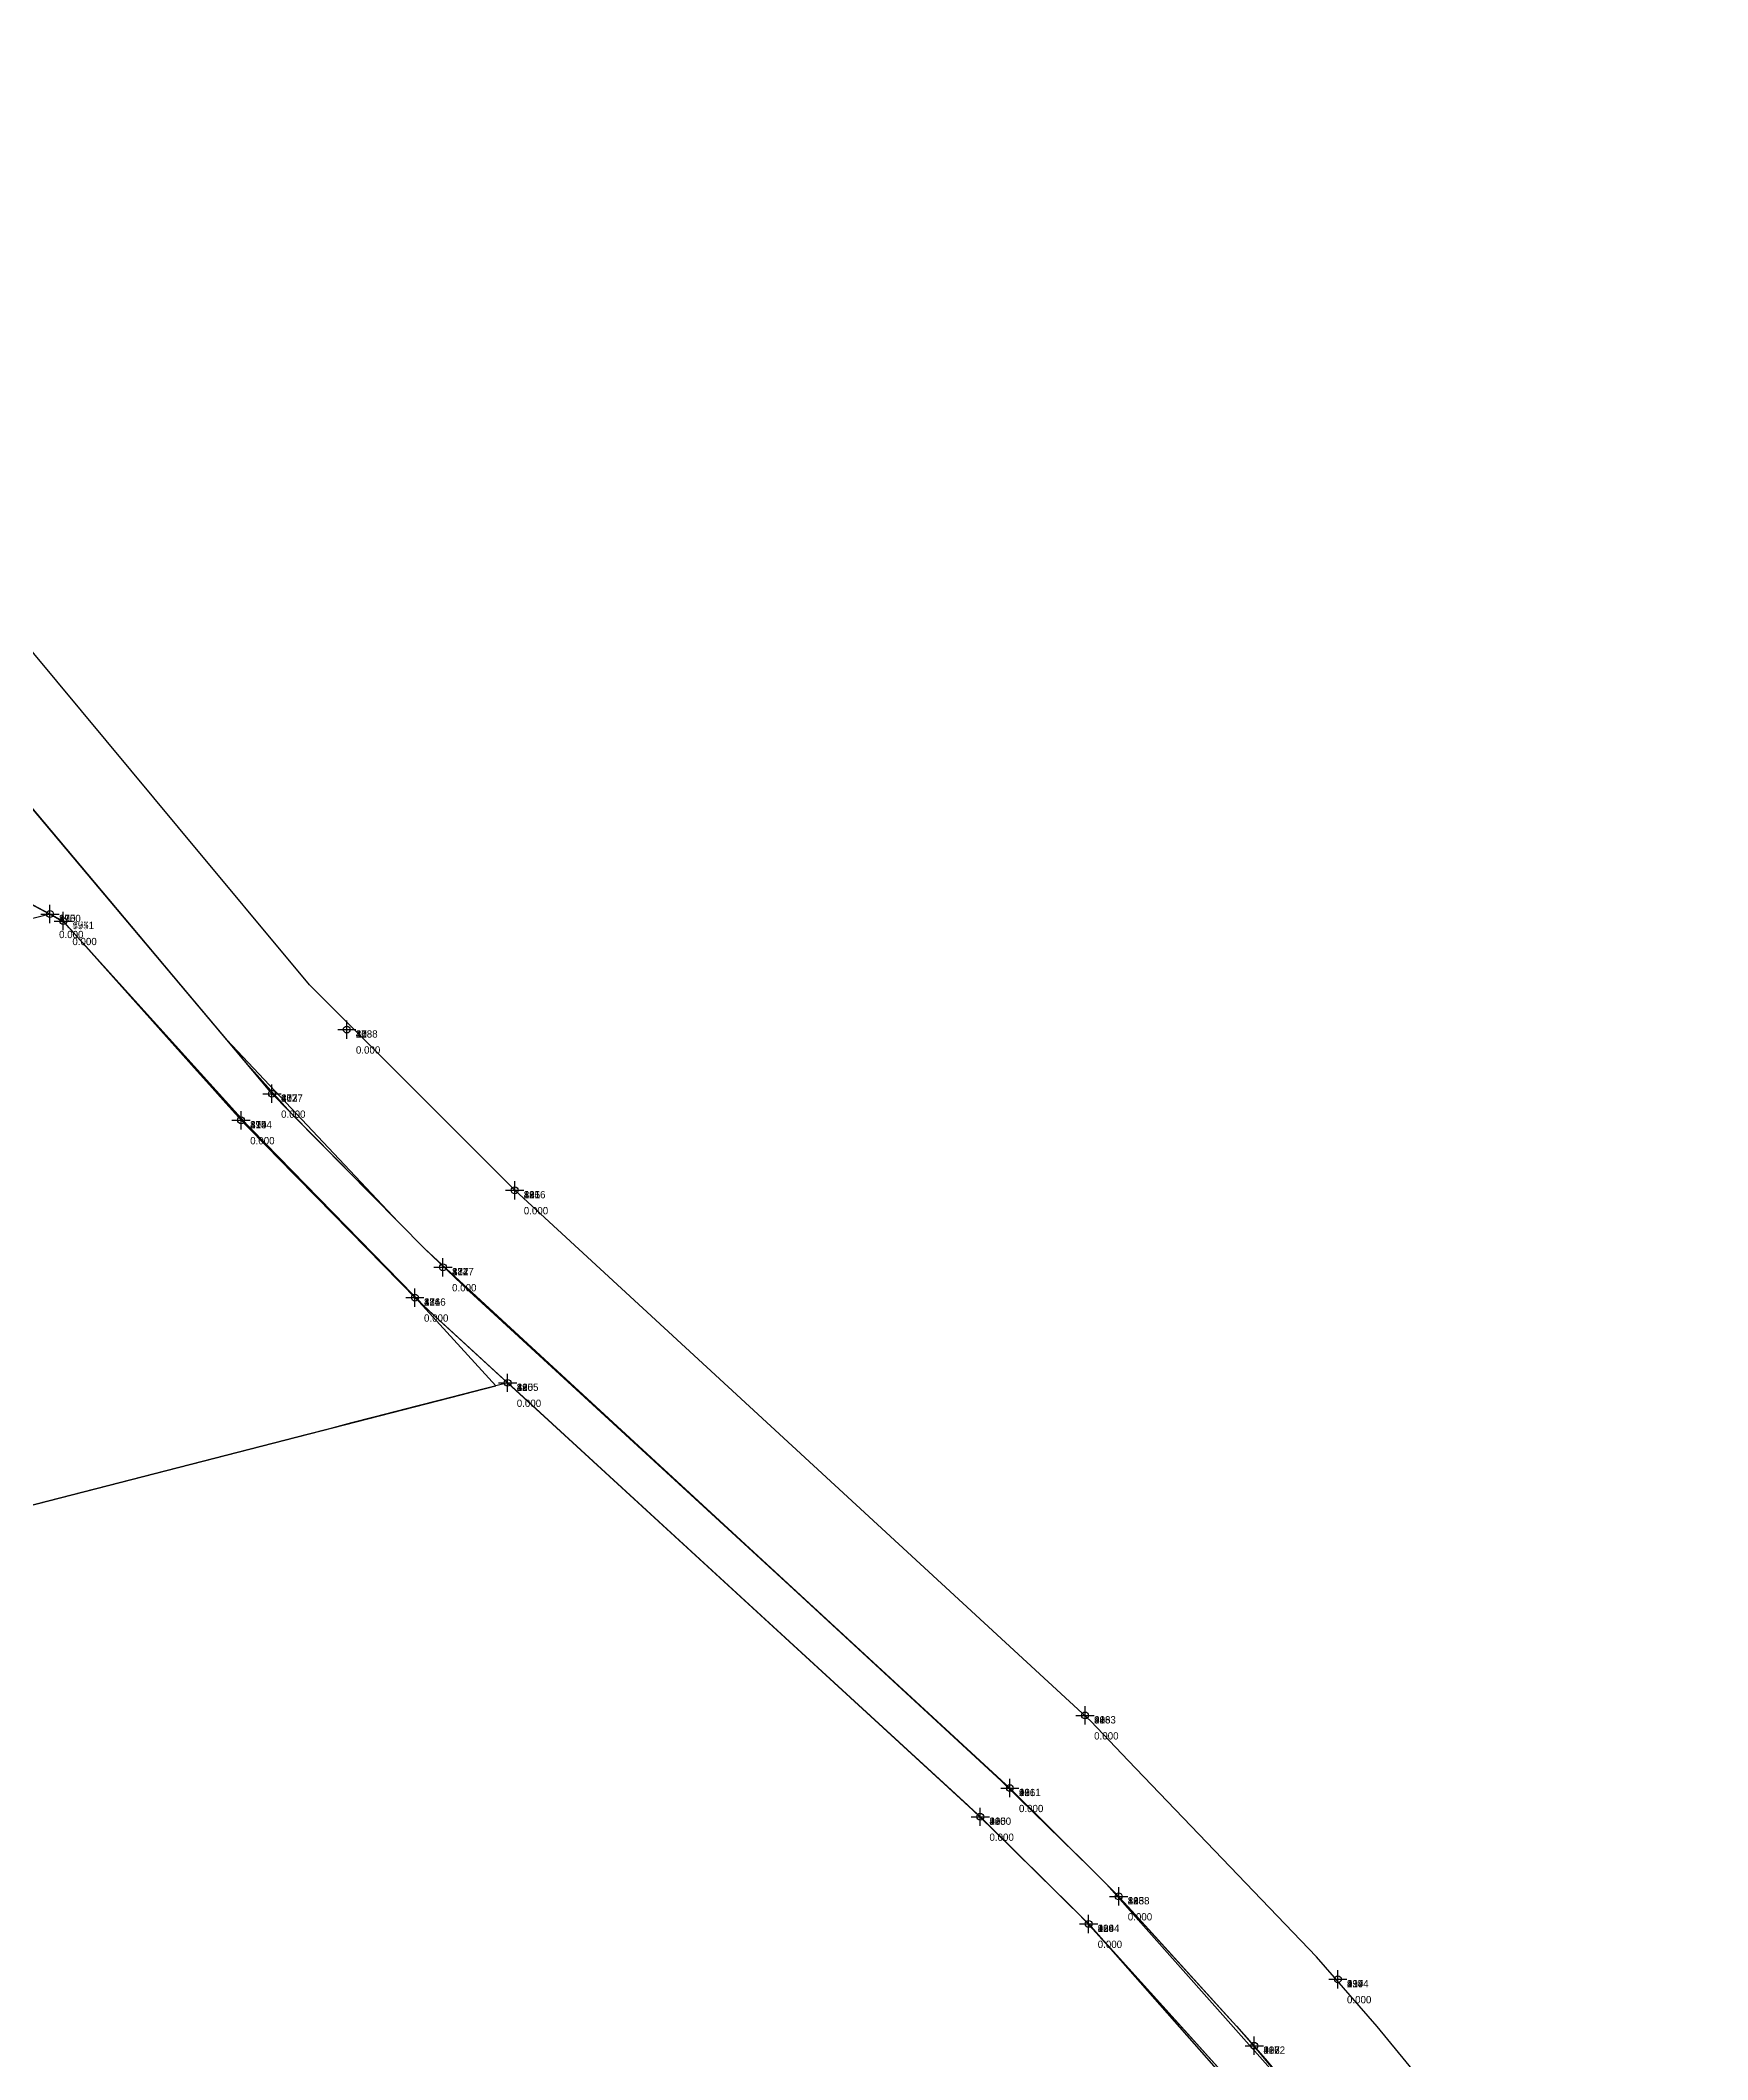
# Model space of a CAD drawing. Header units: metres. Extents: x 581016 to 32581287, y 5319908 to 5321142.
# Drawn here: x 581966.3 to 582149.2, y 5320509.7 to 5320731.2 of the extents above; entities that cross this region are included whole.
import ezdxf
from ezdxf.enums import TextEntityAlignment as Align

# ---------------------------------------------------------------- set-up
doc = ezdxf.new("R2010")
doc.units = ezdxf.units.M
doc.header["$PDMODE"] = 2
doc.header["$PDSIZE"] = 1
for name, color, linetype in [('Flurstuecksgrenzedxf', 7, 'Continuous'), ('Grenzpunktdxf', 7, 'Continuous'), ('PointHeights', 7, 'Continuous'), ('PointNames', 7, 'Continuous'), ('UmringLandwAckerlanddxf', 7, 'Continuous'), ('UmringPStrassenverkehrdxf', 7, 'Continuous'), ('UmringspolygonWegdxf', 7, 'Continuous')]:
    doc.layers.add(name, color=color, linetype=linetype)

msp = doc.modelspace()

# ---------------------------------------------------------------- linework, layer by layer
at = {"layer": 'Flurstuecksgrenzedxf', "color": 178}
for points in [[(582277.44, 5320307.37), (582264.85, 5320326.22), (582262.14, 5320330.07), (582244.59, 5320354.14), (582221.24, 5320381.35), (582112.94, 5320513.27), (582106.28, 5320520.91), (582085.63, 5320542.46), (582081.5, 5320546.77), (582018.3, 5320605.03), (581995.8, 5320627.56), (581981.43, 5320644.83), (581909.57, 5320731.18)], [(582277.44, 5320307.37), (582264.85, 5320326.22), (582262.14, 5320330.07), (582244.59, 5320354.14), (582221.24, 5320381.35), (582112.94, 5320513.27), (582106.28, 5320520.91), (582085.63, 5320542.46), (582081.5, 5320546.77), (582018.3, 5320605.03), (581995.8, 5320627.56), (581981.43, 5320644.83), (581909.57, 5320731.18)], [(581904.67, 5320719.13), (581976.99, 5320633.09), (581991.45, 5320615.88), (582005.59, 5320601.49), (582008.39, 5320598.65), (582073.61, 5320538.46), (582075.39, 5320536.69), (582084.28, 5320527.85), (582086.42, 5320525.52), (582097.5, 5320513.32), (582100.64, 5320509.75), (582150.34, 5320450.35), (582160.28, 5320438.47), (582235.11, 5320346.76), (582237.93, 5320342.94), (582254.05, 5320321), (582271.38, 5320294.49)], [(581904.67, 5320719.13), (581976.99, 5320633.09), (581991.45, 5320615.88), (582005.59, 5320601.49), (582008.39, 5320598.65), (582073.61, 5320538.46), (582075.39, 5320536.69), (582084.28, 5320527.85), (582086.42, 5320525.52), (582097.5, 5320513.32), (582100.64, 5320509.75), (582150.34, 5320450.35), (582160.28, 5320438.47), (582235.11, 5320346.76), (582237.93, 5320342.94), (582254.05, 5320321), (582271.38, 5320294.49)], [(582107.02, 5320502.13), (582083.22, 5320528.91), (582081.39, 5320530.73), (582070.56, 5320541.34), (582061.02, 5320550.11), (582013.33, 5320593.91), (582008.43, 5320598.61), (581994.05, 5320613.21), (581989.08, 5320618.7), (581914.6, 5320707.31)], [(582107.02, 5320502.13), (582083.22, 5320528.91), (582081.39, 5320530.73), (582070.56, 5320541.34), (582061.02, 5320550.11), (582013.33, 5320593.91), (582008.43, 5320598.61), (581994.05, 5320613.21), (581989.08, 5320618.7), (581914.6, 5320707.31)], [(581960.89, 5320638.73), (581968.41, 5320634.75), (581968.53, 5320634.69), (581968.64, 5320634.63), (581968.75, 5320634.57), (581970.01, 5320633.18), (581983.47, 5320618.1), (581986.46, 5320614.75), (582008.71, 5320592), (582010.27, 5320590.57), (582068.01, 5320537.56), (582070.89, 5320534.8), (582080, 5320525.79), (582081.95, 5320523.78), (582093.14, 5320511.37), (582095.37, 5320508.89)], [(581960.89, 5320638.73), (581968.41, 5320634.75), (581968.53, 5320634.69), (581968.64, 5320634.63), (581968.75, 5320634.57), (581970.01, 5320633.18), (581983.47, 5320618.1), (581986.46, 5320614.75), (582008.71, 5320592), (582010.27, 5320590.57), (582068.01, 5320537.56), (582070.89, 5320534.8), (582080, 5320525.79), (582081.95, 5320523.78), (582093.14, 5320511.37), (582095.37, 5320508.89)], [(581729.83, 5320509.95), (581999.63, 5320579.3), (582000.91, 5320579.63), (582002.19, 5320579.96), (582003.46, 5320580.28), (582004.74, 5320580.61), (582006.02, 5320580.94), (582007.3, 5320581.27), (582008.58, 5320581.6), (582009.86, 5320581.93), (582011.14, 5320582.26), (582012.42, 5320582.59), (582013.69, 5320582.91), (582014.97, 5320583.24), (582016.25, 5320583.57), (582007.8, 5320592.83), (582007.58, 5320593.04), (581989.13, 5320611.85), (581988.7, 5320612.28), (581969.85, 5320633.35), (581969.64, 5320633.59), (581969.42, 5320633.83), (581969.2, 5320634.07), (581968.99, 5320634.32), (581967.31, 5320635.33), (581735.3, 5320575.69)], [(581729.83, 5320509.95), (581999.63, 5320579.3), (582000.91, 5320579.63), (582002.19, 5320579.96), (582003.46, 5320580.28), (582004.74, 5320580.61), (582006.02, 5320580.94), (582007.3, 5320581.27), (582008.58, 5320581.6), (582009.86, 5320581.93), (582011.14, 5320582.26), (582012.42, 5320582.59), (582013.69, 5320582.91), (582014.97, 5320583.24), (582016.25, 5320583.57), (582007.8, 5320592.83), (582007.58, 5320593.04), (581989.13, 5320611.85), (581988.7, 5320612.28), (581969.85, 5320633.35), (581969.64, 5320633.59), (581969.42, 5320633.83), (581969.2, 5320634.07), (581968.99, 5320634.32), (581967.31, 5320635.33), (581735.3, 5320575.69)], [(582095.7, 5320508.53), (582081.53, 5320524.25), (582080.98, 5320524.83), (582069.44, 5320536.24), (582067.43, 5320538.09), (582018.82, 5320582.72), (582018.38, 5320583.12), (582017.94, 5320583.52), (582017.4, 5320583.87), (582014.97, 5320583.24), (582012.54, 5320582.62), (582010.11, 5320581.99), (582007.68, 5320581.37), (582005.25, 5320580.74), (582002.83, 5320580.12), (582000.4, 5320579.5), (581997.97, 5320578.87), (581995.54, 5320578.25), (581993.11, 5320577.62), (581729.83, 5320509.95)], [(582095.7, 5320508.53), (582081.53, 5320524.25), (582080.98, 5320524.83), (582069.44, 5320536.24), (582067.43, 5320538.09), (582018.82, 5320582.72), (582018.38, 5320583.12), (582017.94, 5320583.52), (582017.4, 5320583.87), (582014.97, 5320583.24), (582012.54, 5320582.62), (582010.11, 5320581.99), (582007.68, 5320581.37), (582005.25, 5320580.74), (582002.83, 5320580.12), (582000.4, 5320579.5), (581997.97, 5320578.87), (581995.54, 5320578.25), (581993.11, 5320577.62), (581729.83, 5320509.95)]]:
    msp.add_lwpolyline(points, dxfattribs=at)
at = {"layer": 'Grenzpunktdxf', "color": 178}
for centre in [(581967.31, 5320635.33), (581967.31, 5320635.33), (581967.31, 5320635.33), (581967.31, 5320635.33), (581968.77, 5320634.56), (581968.77, 5320634.56), (581968.77, 5320634.56), (581968.77, 5320634.56), (581999.88, 5320622.66), (581999.88, 5320622.66), (581999.88, 5320622.66), (581999.88, 5320622.66), (581991.67, 5320615.62), (581991.67, 5320615.62), (581991.67, 5320615.62), (581991.67, 5320615.62), (581988.28, 5320612.71), (581988.28, 5320612.71), (581988.28, 5320612.71), (581988.28, 5320612.71), (582018.3, 5320605.03), (582018.3, 5320605.03), (582018.3, 5320605.03), (582018.3, 5320605.03), (582010.43, 5320596.58), (582010.43, 5320596.58), (582010.43, 5320596.58), (582010.43, 5320596.58), (582007.35, 5320593.25), (582007.35, 5320593.25), (582007.35, 5320593.25), (582007.35, 5320593.25), (582017.53, 5320583.9), (582017.53, 5320583.9), (582017.53, 5320583.9), (582017.53, 5320583.9), (582080.88, 5320547.41), (582080.88, 5320547.41), (582080.88, 5320547.41), (582080.88, 5320547.41), (582072.63, 5320539.44), (582072.63, 5320539.44), (582072.63, 5320539.44), (582072.63, 5320539.44), (582069.39, 5320536.29), (582069.39, 5320536.29), (582069.39, 5320536.29), (582069.39, 5320536.29), (582084.57, 5320527.56), (582084.57, 5320527.56), (582084.57, 5320527.56), (582084.57, 5320527.56), (582081.27, 5320524.54), (582081.27, 5320524.54), (582081.27, 5320524.54), (582081.27, 5320524.54), (582108.62, 5320518.47), (582108.62, 5320518.47), (582108.62, 5320518.47), (582108.62, 5320518.47), (582099.45, 5320511.17), (582099.45, 5320511.17), (582099.45, 5320511.17), (582099.45, 5320511.17)]:
    msp.add_circle(centre, 0.375, dxfattribs=at)
at = {"layer": 'Grenzpunktdxf', "linetype": 'Continuous'}
for p in [(581967.31, 5320635.33), (581967.31, 5320635.33), (581967.31, 5320635.33), (581967.31, 5320635.33), (581968.77, 5320634.56), (581968.77, 5320634.56), (581968.77, 5320634.56), (581968.77, 5320634.56), (581999.88, 5320622.66), (581999.88, 5320622.66), (581999.88, 5320622.66), (581999.88, 5320622.66), (581991.67, 5320615.62), (581991.67, 5320615.62), (581991.67, 5320615.62), (581991.67, 5320615.62), (581988.28, 5320612.71), (581988.28, 5320612.71), (581988.28, 5320612.71), (581988.28, 5320612.71), (582018.3, 5320605.03), (582018.3, 5320605.03), (582018.3, 5320605.03), (582018.3, 5320605.03), (582010.43, 5320596.58), (582010.43, 5320596.58), (582010.43, 5320596.58), (582010.43, 5320596.58), (582007.35, 5320593.25), (582007.35, 5320593.25), (582007.35, 5320593.25), (582007.35, 5320593.25), (582017.53, 5320583.9), (582017.53, 5320583.9), (582017.53, 5320583.9), (582017.53, 5320583.9), (582080.88, 5320547.41), (582080.88, 5320547.41), (582080.88, 5320547.41), (582080.88, 5320547.41), (582072.63, 5320539.44), (582072.63, 5320539.44), (582072.63, 5320539.44), (582072.63, 5320539.44), (582069.39, 5320536.29), (582069.39, 5320536.29), (582069.39, 5320536.29), (582069.39, 5320536.29), (582084.57, 5320527.56), (582084.57, 5320527.56), (582084.57, 5320527.56), (582084.57, 5320527.56), (582081.27, 5320524.54), (582081.27, 5320524.54), (582081.27, 5320524.54), (582081.27, 5320524.54), (582108.62, 5320518.47), (582108.62, 5320518.47), (582108.62, 5320518.47), (582108.62, 5320518.47), (582099.45, 5320511.17), (582099.45, 5320511.17), (582099.45, 5320511.17), (582099.45, 5320511.17)]:
    msp.add_point(p, dxfattribs=at)
at = {"layer": 'UmringLandwAckerlanddxf', "color": 178}
msp.add_lwpolyline([(582095.47, 5320508.78), (582080.64, 5320525.17), (582079.77, 5320526.03), (582070.18, 5320535.51), (582069.04, 5320536.61), (582008.23, 5320592.44), (582007.49, 5320593.13), (581988.02, 5320613), (581986.59, 5320614.6), (581971.57, 5320631.43), (581970.85, 5320632.23), (581970.14, 5320633.03), (581969.42, 5320633.83), (581968.77, 5320634.56), (581960.57, 5320638.9)], dxfattribs=at)
msp.add_lwpolyline([(582095.47, 5320508.78), (582080.64, 5320525.17), (582079.77, 5320526.03), (582070.18, 5320535.51), (582069.04, 5320536.61), (582008.23, 5320592.44), (582007.49, 5320593.13), (581988.02, 5320613), (581986.59, 5320614.6), (581971.57, 5320631.43), (581970.85, 5320632.23), (581970.14, 5320633.03), (581969.42, 5320633.83), (581968.77, 5320634.56), (581960.57, 5320638.9)], dxfattribs=at)
at = {"layer": 'UmringPStrassenverkehrdxf', "color": 178}
for points in [[(582277.44, 5320307.37), (582264.85, 5320326.22), (582262.14, 5320330.07), (582244.59, 5320354.14), (582221.24, 5320381.35), (582112.94, 5320513.27), (582106.28, 5320520.91), (582085.63, 5320542.46), (582081.5, 5320546.77), (582018.3, 5320605.03), (581995.8, 5320627.56), (581981.43, 5320644.83), (581909.57, 5320731.18)], [(582277.44, 5320307.37), (582264.85, 5320326.22), (582262.14, 5320330.07), (582244.59, 5320354.14), (582221.24, 5320381.35), (582112.94, 5320513.27), (582106.28, 5320520.91), (582085.63, 5320542.46), (582081.5, 5320546.77), (582018.3, 5320605.03), (581995.8, 5320627.56), (581981.43, 5320644.83), (581909.57, 5320731.18)], [(581904.67, 5320719.13), (581976.99, 5320633.09), (581991.45, 5320615.88), (582005.59, 5320601.49), (582008.39, 5320598.65), (582073.61, 5320538.46), (582075.39, 5320536.69), (582084.28, 5320527.85), (582086.42, 5320525.52), (582097.5, 5320513.32), (582100.64, 5320509.75), (582150.34, 5320450.35), (582160.28, 5320438.47), (582235.11, 5320346.76), (582237.93, 5320342.94), (582254.05, 5320321), (582271.38, 5320294.49)], [(581904.67, 5320719.13), (581976.99, 5320633.09), (581991.45, 5320615.88), (582005.59, 5320601.49), (582008.39, 5320598.65), (582073.61, 5320538.46), (582075.39, 5320536.69), (582084.28, 5320527.85), (582086.42, 5320525.52), (582097.5, 5320513.32), (582100.64, 5320509.75), (582150.34, 5320450.35), (582160.28, 5320438.47), (582235.11, 5320346.76), (582237.93, 5320342.94), (582254.05, 5320321), (582271.38, 5320294.49)]]:
    msp.add_lwpolyline(points, dxfattribs=at)
at = {"layer": 'UmringspolygonWegdxf', "color": 178}
for points in [[(582146.08, 5320455.45), (582098.69, 5320512.01), (582096.34, 5320514.59), (582084.6, 5320527.52), (582082.71, 5320529.41), (582072.63, 5320539.44), (582008.47, 5320598.57), (582005.51, 5320601.57), (581986.7, 5320621.53), (581971.38, 5320639.76), (581894.74, 5320730.94)], [(582146.08, 5320455.45), (582098.69, 5320512.01), (582096.34, 5320514.59), (582084.6, 5320527.52), (582082.71, 5320529.41), (582072.63, 5320539.44), (582008.47, 5320598.57), (582005.51, 5320601.57), (581986.7, 5320621.53), (581971.38, 5320639.76), (581894.74, 5320730.94)], [(581959.65, 5320639.38), (581968.25, 5320634.83), (581968.37, 5320634.77), (581968.48, 5320634.71), (581968.6, 5320634.65), (581968.71, 5320634.59), (581991.03, 5320609.9), (581994.04, 5320606.83), (582008.28, 5320592.4), (582009.88, 5320590.92), (582068.58, 5320537.03), (582071.08, 5320534.62), (582081.27, 5320524.54), (582102.82, 5320500.04)], [(581959.65, 5320639.38), (581968.25, 5320634.83), (581968.37, 5320634.77), (581968.48, 5320634.71), (581968.6, 5320634.65), (581968.71, 5320634.59), (581991.03, 5320609.9), (581994.04, 5320606.83), (582008.28, 5320592.4), (582009.88, 5320590.92), (582068.58, 5320537.03), (582071.08, 5320534.62), (582081.27, 5320524.54), (582102.82, 5320500.04)]]:
    msp.add_lwpolyline(points, dxfattribs=at)

# ---------------------------------------------------------------- texts
at = {"layer": 'PointHeights', "linetype": 'Continuous'}
for p in [(581968.31, 5320633.49), (581968.31, 5320633.49), (581968.31, 5320633.49), (581968.31, 5320633.49), (581969.77, 5320632.72), (581969.77, 5320632.72), (581969.77, 5320632.72), (581969.77, 5320632.72), (582000.88, 5320620.82), (582000.88, 5320620.82), (582000.88, 5320620.82), (582000.88, 5320620.82), (581992.67, 5320613.78), (581992.67, 5320613.78), (581992.67, 5320613.78), (581992.67, 5320613.78), (581989.28, 5320610.87), (581989.28, 5320610.87), (581989.28, 5320610.87), (581989.28, 5320610.87), (582019.3, 5320603.19), (582019.3, 5320603.19), (582019.3, 5320603.19), (582019.3, 5320603.19), (582011.43, 5320594.74), (582011.43, 5320594.74), (582011.43, 5320594.74), (582011.43, 5320594.74), (582008.35, 5320591.41), (582008.35, 5320591.41), (582008.35, 5320591.41), (582008.35, 5320591.41), (582018.53, 5320582.06), (582018.53, 5320582.06), (582018.53, 5320582.06), (582018.53, 5320582.06), (582081.88, 5320545.57), (582081.88, 5320545.57), (582081.88, 5320545.57), (582081.88, 5320545.57), (582073.63, 5320537.6), (582073.63, 5320537.6), (582073.63, 5320537.6), (582073.63, 5320537.6), (582070.39, 5320534.45), (582070.39, 5320534.45), (582070.39, 5320534.45), (582070.39, 5320534.45), (582085.57, 5320525.72), (582085.57, 5320525.72), (582085.57, 5320525.72), (582085.57, 5320525.72), (582082.27, 5320522.7), (582082.27, 5320522.7), (582082.27, 5320522.7), (582082.27, 5320522.7), (582109.62, 5320516.63), (582109.62, 5320516.63), (582109.62, 5320516.63), (582109.62, 5320516.63)]:
    msp.add_text('0.000', height=0.8, dxfattribs=at).set_placement(p, align=Align.TOP_LEFT)
at = {"layer": 'PointNames', "linetype": 'Continuous'}
for s, p in [('475', (581968.31, 5320635.25)), ('215', (581968.31, 5320635.25)), ('890', (581968.31, 5320635.25)), ('1150', (581968.31, 5320635.25)), ('476', (581969.77, 5320634.48)), ('216', (581969.77, 5320634.48)), ('891', (581969.77, 5320634.48)), ('1151', (581969.77, 5320634.48)), ('463', (582000.88, 5320622.58)), ('203', (582000.88, 5320622.58)), ('878', (582000.88, 5320622.58)), ('1138', (582000.88, 5320622.58)), ('462', (581992.67, 5320615.54)), ('202', (581992.67, 5320615.54)), ('877', (581992.67, 5320615.54)), ('1137', (581992.67, 5320615.54)), ('479', (581989.28, 5320612.63)), ('219', (581989.28, 5320612.63)), ('894', (581989.28, 5320612.63)), ('1154', (581989.28, 5320612.63)), ('481', (582019.3, 5320604.95)), ('221', (582019.3, 5320604.95)), ('896', (582019.3, 5320604.95)), ('1156', (582019.3, 5320604.95)), ('472', (582011.43, 5320596.5)), ('212', (582011.43, 5320596.5)), ('887', (582011.43, 5320596.5)), ('1147', (582011.43, 5320596.5)), ('471', (582008.35, 5320593.17)), ('211', (582008.35, 5320593.17)), ('886', (582008.35, 5320593.17)), ('1146', (582008.35, 5320593.17)), ('480', (582018.53, 5320583.82)), ('220', (582018.53, 5320583.82)), ('895', (582018.53, 5320583.82)), ('1155', (582018.53, 5320583.82)), ('488', (582081.88, 5320547.33)), ('228', (582081.88, 5320547.33)), ('903', (582081.88, 5320547.33)), ('1163', (582081.88, 5320547.33)), ('486', (582073.63, 5320539.36)), ('226', (582073.63, 5320539.36)), ('901', (582073.63, 5320539.36)), ('1161', (582073.63, 5320539.36)), ('485', (582070.39, 5320536.21)), ('225', (582070.39, 5320536.21)), ('900', (582070.39, 5320536.21)), ('1160', (582070.39, 5320536.21)), ('483', (582085.57, 5320527.48)), ('223', (582085.57, 5320527.48)), ('898', (582085.57, 5320527.48)), ('1158', (582085.57, 5320527.48)), ('489', (582082.27, 5320524.46)), ('229', (582082.27, 5320524.46)), ('904', (582082.27, 5320524.46)), ('1164', (582082.27, 5320524.46)), ('499', (582109.62, 5320518.39)), ('239', (582109.62, 5320518.39)), ('914', (582109.62, 5320518.39)), ('1174', (582109.62, 5320518.39)), ('487', (582100.45, 5320511.09)), ('227', (582100.45, 5320511.09)), ('902', (582100.45, 5320511.09)), ('1162', (582100.45, 5320511.09))]:
    msp.add_text(s, height=0.8, dxfattribs=at).set_placement(p, align=Align.TOP_LEFT)

doc.saveas('drawing.dxf')
